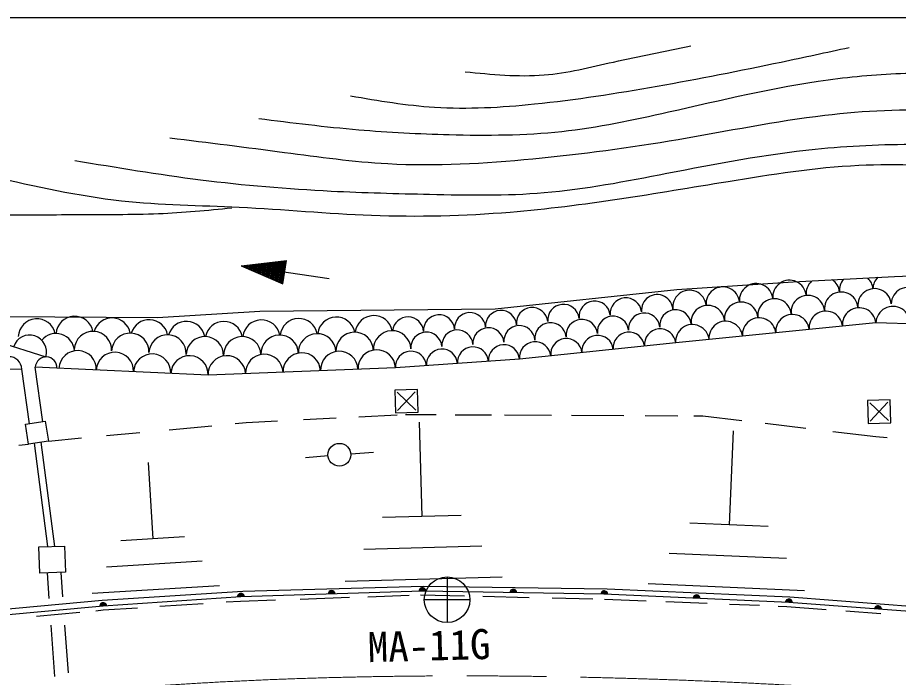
# Model space of a CAD drawing. Units: millimetres, scale not verified. Extents: x 40000 to 680000, y 20000 to 380000.
# Drawn here: x 297591 to 336255, y 301066 to 330033 of the extents above; entities that cross this region are included whole.
import ezdxf
from ezdxf.enums import TextEntityAlignment as Align

# ---------------------------------------------------------------- set-up
doc = ezdxf.new("R2010")
doc.units = ezdxf.units.MM
doc.header["$LTSCALE"] = 1000
doc.linetypes.add('CHAIN', pattern=[18.5, 12, -1.5, 3.5, -1.5])
for name, color, linetype, lineweight in [('M-BGD', 7, 'Continuous', 25), ('M-BMK', 2, 'CHAIN', 13), ('M-BMK-SRVR', 3, 'Continuous', 25), ('M-STR-STR3', 7, 'Continuous', 25)]:
    doc.layers.add(name, color=color, linetype=linetype, lineweight=lineweight)
doc.styles.add('ＭＳ ゴシック', font='')
doc.styles.get('ＭＳ ゴシック').set_extended_font_data('MS Gothic')

msp = doc.modelspace()

# ---------------------------------------------------------------- linework, layer by layer
at = {"layer": 'M-BGD'}
for p, q in [((307404, 319137), (309391, 319366)), ((309239, 318341), (309391, 319366)), ((311275, 318563), (307404, 319137)), ((307404, 319137), (309239, 318341)), ((307452, 319116), (307456, 319143)), ((307499, 319095), (307507, 319148)), ((307547, 319075), (307559, 319154)), ((307594, 319054), (307610, 319160)), ((307642, 319034), (307661, 319166)), ((307689, 319013), (307713, 319172)), ((307737, 318993), (307764, 319178)), ((307784, 318972), (307816, 319184)), ((307832, 318951), (307867, 319190)), ((307879, 318931), (307919, 319196)), ((307927, 318910), (307970, 319202)), ((307974, 318890), (308021, 319208)), ((308022, 318869), (308073, 319214)), ((308069, 318848), (308124, 319220)), ((308117, 318828), (308176, 319225)), ((308164, 318807), (308227, 319231)), ((308212, 318787), (308279, 319237)), ((308259, 318766), (308330, 319243)), ((308307, 318746), (308381, 319249)), ((308354, 318725), (308433, 319255)), ((308402, 318704), (308484, 319261)), ((308449, 318684), (308536, 319267)), ((308497, 318663), (308587, 319273)), ((308544, 318643), (308639, 319279)), ((308592, 318622), (308690, 319285)), ((308639, 318602), (308741, 319291)), ((308687, 318581), (308793, 319297)), ((308734, 318560), (308844, 319303)), ((308782, 318540), (308896, 319308)), ((308829, 318519), (308947, 319314)), ((308877, 318499), (308998, 319320)), ((308924, 318478), (309050, 319326)), ((308972, 318457), (309101, 319332)), ((309019, 318437), (309153, 319338)), ((309067, 318416), (309204, 319344)), ((309114, 318396), (309256, 319350)), ((309162, 318375), (309307, 319356)), ((309209, 318355), (309358, 319362)), ((331631, 318435), (336092, 318664)), ((336092, 318664), (339942, 318816)), ((326523, 318092), (331631, 318435)), ((318555, 317253), (326523, 318092)), ((303725, 316872), (308224, 317139)), ((308224, 317139), (318555, 317253)), ((293203, 316948), (298823, 315135)), ((296977, 316910), (303725, 316872)), ((335266, 316630), (326481, 315748)), ((342739, 316389), (335266, 316630)), ((326481, 315748), (319622, 315038)), ((319622, 315038), (314178, 314655)), ((297773, 314600), (295538, 314544)), ((298106, 312202), (297773, 314600)), ((298699, 312292), (298368, 314683)), ((305952, 314334), (298368, 314683)), ((314178, 314655), (305952, 314334)), ((315147, 313706), (314148, 313679)), ((314148, 313679), (314175, 312679)), ((314250, 313582), (315072, 312804)), ((315050, 313603), (314272, 312782)), ((315175, 312706), (315147, 313706)), ((335895, 313245), (334895, 313218)), ((334895, 313218), (334922, 312218)), ((335922, 312246), (335895, 313245)), ((334998, 313121), (335819, 312343)), ((335797, 313143), (335020, 312321)), ((310148, 312382), (311573, 312455)), ((312573, 312507), (314255, 312593)), ((314175, 312679), (315175, 312706)), ((314612, 312611), (315972, 312604)), ((316793, 312600), (318401, 312592)), ((318958, 312589), (321023, 312579)), ((321912, 312575), (324207, 312563)), ((325136, 312559), (326569, 312552)), ((327282, 312548), (327677, 312546)), ((327677, 312546), (329389, 312342)), ((297944, 312178), (298808, 312309)), ((298075, 311311), (297944, 312178)), ((298808, 312309), (298940, 311442)), ((304243, 311937), (306119, 312112)), ((307142, 312208), (307626, 312253)), ((307626, 312253), (308998, 312323)), ((315217, 312268), (315340, 308130)), ((330400, 312222), (332197, 312008)), ((334922, 312218), (335922, 312246)), ((301491, 311680), (302963, 311818)), ((329003, 311885), (328825, 307769)), ((333371, 311868), (335267, 311642)), ((335267, 311642), (335763, 311595)), ((297652, 311257), (298075, 311311)), ((298940, 311442), (298075, 311311)), ((298920, 306806), (298326, 311343)), ((299221, 306816), (298622, 311394)), ((298940, 311442), (300391, 311577)), ((312215, 310880), (313212, 310957)), ((303321, 310502), (303523, 307146)), ((311218, 310798), (310222, 310711)), ((317060, 308177), (313611, 308083)), ((330538, 307695), (327103, 307842)), ((304921, 307235), (302125, 307058)), ((298529, 306792), (299653, 306832)), ((298569, 305642), (298529, 306792)), ((299653, 306832), (299693, 305681)), ((317967, 306821), (312789, 306680)), ((331337, 306287), (326189, 306506)), ((305690, 306165), (301496, 305900)), ((299693, 305681), (298569, 305642)), ((298979, 304530), (298897, 305653)), ((299575, 304599), (299497, 305674)), ((318864, 305465), (311967, 305277)), ((306460, 305086), (300868, 304743)), ((307484, 304847), (315396, 305068)), ((315396, 305068), (323475, 304955)), ((332136, 304868), (325275, 305171)), ((301299, 304461), (307484, 304847)), ((315360, 304849), (307395, 304606)), ((315284, 304688), (317212, 304644)), ((323346, 304714), (315360, 304849)), ((331449, 304357), (323346, 304714)), ((323475, 304955), (331491, 304605)), ((293600, 303742), (301299, 304461)), ((307395, 304606), (301349, 304193)), ((303839, 304187), (305731, 304309)), ((306751, 304376), (307378, 304416)), ((307378, 304416), (308917, 304469)), ((309992, 304506), (312158, 304581)), ((312971, 304609), (314779, 304671)), ((318007, 304625), (320051, 304578)), ((321055, 304554), (322840, 304513)), ((323359, 304501), (325186, 304429)), ((326053, 304394), (327857, 304323)), ((339279, 303760), (331449, 304357)), ((331491, 304605), (339467, 303979)), ((301349, 304193), (293462, 303464)), ((298414, 303756), (300323, 303931)), ((301026, 303995), (301350, 304025)), ((301350, 304025), (302847, 304122)), ((328836, 304284), (330157, 304232)), ((330973, 304200), (331357, 304185)), ((331357, 304185), (333080, 304053)), ((333945, 303986), (335486, 303868)), ((299229, 301106), (299064, 303359)), ((299819, 301259), (299665, 303366))]:
    msp.add_line(p, q, dxfattribs=at)
msp.add_circle((311716, 310841), 500, dxfattribs=at)
for centre, radius, start, end in [((335885, 318111), 748, 135.8582, 178.1536), ((328549, 317474), 736, 5.7341, 185.7341), ((330013, 317621), 736, 5.7341, 185.7341), ((331477, 317768), 736, 5.7341, 185.7341), ((332942, 317915), 736, 132.7961, 185.7341), ((332942, 317915), 736, 5.7341, 56.5636), ((334406, 318062), 736, 138.8508, 185.7341), ((334406, 318062), 736, 5.7341, 45.7438), ((325667, 317182), 690, 1.198, 185.9079), ((327085, 317327), 736, 5.208, 190.1263), ((332282, 317102), 736, 5.7341, 185.7341), ((333746, 317250), 736, 5.7341, 185.7341), ((335210, 317397), 736, 5.7341, 185.7341), ((336689, 317446), 748, 358.1536, 178.1536), ((321551, 316757), 690, 5.9079, 185.9079), ((322923, 316899), 690, 5.9079, 185.9079), ((324295, 317040), 690, 5.9079, 185.9079), ((329353, 316808), 736, 5.7341, 185.7341), ((330817, 316955), 736, 5.7341, 185.7341), ((317452, 316400), 682, 4.0273, 184.0273), ((318813, 316496), 682, 4.0273, 184.0273), ((320180, 316615), 690, 5.9079, 185.9079), ((325099, 316375), 690, 5.9079, 185.9079), ((326471, 316517), 690, 5.9079, 185.9079), ((327889, 316661), 736, 5.7341, 185.7341), ((333070, 316410), 736, 5.7341, 185.7341), ((334534, 316557), 736, 5.7341, 185.7341), ((336014, 316606), 748, 358.1536, 178.1536), ((298440, 315991), 819, 12.2082, 177.3672), ((300095, 316103), 819, 10.816, 175.6958), ((301732, 316027), 819, 10.816, 163.8608), ((303369, 315952), 819, 10.816, 163.8608), ((305006, 315877), 819, 10.816, 163.8608), ((306647, 315871), 823, 11.044, 168.8815), ((308292, 315936), 823, 11.044, 173.5015), ((309937, 316000), 823, 11.044, 173.5015), ((311582, 316064), 823, 11.044, 173.5015), ((313227, 316128), 823, 11.044, 173.5015), ((314730, 316208), 682, 4.0273, 173.4834), ((316091, 316304), 682, 4.0273, 184.0273), ((322356, 316091), 690, 5.9079, 185.9079), ((323727, 316233), 690, 5.9079, 185.9079), ((328677, 315968), 736, 5.7341, 185.7341), ((330142, 316115), 736, 5.7341, 185.7341), ((331606, 316262), 736, 5.7341, 185.7341), ((314032, 315463), 823, 2.2351, 182.2351), ((316896, 315639), 682, 4.0273, 184.0273), ((318257, 315734), 682, 4.0273, 184.0273), ((319618, 315830), 682, 4.0273, 184.0273), ((320984, 315949), 690, 5.9079, 185.9079), ((325795, 315677), 690, 5.9079, 185.9079), ((327213, 315821), 736, 5.7341, 185.7341), ((298121, 315362), 738, 342.1213, 162.1213), ((299270, 315345), 819, 4.2024, 139.4034), ((300899, 315437), 819, 357.3672, 177.3672), ((302536, 315362), 819, 357.3672, 177.3672), ((304173, 315287), 819, 357.3672, 177.3672), ((305810, 315211), 819, 357.3672, 177.3672), ((307451, 315206), 823, 2.2351, 182.2351), ((309096, 315270), 823, 2.2351, 182.2351), ((310741, 315334), 823, 2.2351, 182.2351), ((312386, 315399), 823, 2.2351, 182.2351), ((315535, 315543), 682, 4.0273, 184.0273), ((321680, 315251), 690, 5.9079, 185.9079), ((323052, 315393), 690, 5.9079, 185.9079), ((324424, 315535), 690, 5.9079, 185.9079), ((317581, 314894), 682, 4.0273, 184.0273), ((318942, 314990), 682, 4.0273, 184.0273), ((320308, 315109), 690, 5.9079, 185.9079), ((297215, 314586), 559, 1.4408, 181.4408), ((298842, 314661), 475, 357.3672, 177.3672), ((300224, 314597), 819, 357.3672, 177.3672), ((301860, 314522), 819, 357.3672, 177.3672), ((303497, 314447), 819, 357.3672, 177.3672), ((305134, 314371), 819, 357.3672, 177.3672), ((306775, 314366), 823, 2.2351, 182.2351), ((308420, 314430), 823, 2.2351, 182.2351), ((310065, 314494), 823, 2.2351, 182.2351), ((311711, 314559), 823, 2.2351, 182.2351), ((313356, 314623), 823, 2.2351, 182.2351), ((314859, 314703), 682, 4.0273, 184.0273), ((316220, 314799), 682, 4.0273, 184.0273), ((307395, 304606), 150, 1.7515, 183.9039), ((307395, 304606), 100, 1.7515, 183.9039), ((311377, 304728), 150, 1.7515, 181.7515), ((311377, 304728), 100, 1.7515, 181.7515), ((311377, 304728), 50, 1.7515, 181.7515), ((315360, 304849), 150, 359.032, 181.7515), ((315360, 304849), 100, 359.032, 181.7515), ((315360, 304849), 50, 359.032, 181.7515), ((319353, 304782), 150, 359.032, 179.032), ((319353, 304782), 100, 359.032, 179.032), ((319353, 304782), 50, 359.032, 179.032), ((323346, 304714), 150, 357.4728, 179.032), ((323346, 304714), 100, 357.4728, 179.032), ((323346, 304714), 50, 357.4728, 179.032), ((327398, 304536), 150, 357.4728, 177.4728), ((301349, 304193), 150, 3.9039, 185.2853), ((301349, 304193), 100, 3.9039, 185.2853), ((307395, 304606), 50, 1.7515, 183.9039), ((327398, 304536), 100, 357.4728, 177.4728), ((327398, 304536), 50, 357.4728, 177.4728), ((331449, 304357), 150, 355.6382, 177.4728), ((331449, 304357), 100, 355.6382, 177.4728), ((331449, 304357), 50, 355.6382, 177.4728), ((301349, 304193), 50, 3.9039, 185.2853), ((335364, 304058), 150, 355.6382, 175.6382), ((335364, 304058), 100, 355.6382, 175.6382), ((335364, 304058), 50, 355.6382, 175.6382)]:
    msp.add_arc(centre, radius, start, end, dxfattribs=at)
for points, knots in [([(312209, 326597), (313433, 326389), (314658, 326180), (315891, 326101), (317350, 326007), (318821, 326094), (320282, 326243), (322089, 326427), (323879, 326706), (325663, 327022), (327486, 327344), (329303, 327703), (331115, 328084), (332108, 328292), (333099, 328507), (334089, 328721)], [0, 0, 0, 0, 1, 1, 1, 2, 2, 2, 3, 3, 3, 4, 4, 4, 5, 5, 5, 5]), ([(317237, 327659), (318398, 327541), (319560, 327423), (320706, 327517), (321729, 327602), (322740, 327855), (323751, 328084), (324884, 328340), (326017, 328566), (327150, 328792)], [0, 0, 0, 0, 1, 1, 1, 2, 2, 2, 3, 3, 3, 3]), ([(308173, 325605), (309635, 325420), (311097, 325236), (312563, 325110), (313881, 324997), (315203, 324931), (316529, 324897), (318184, 324855), (319844, 324860), (321485, 325039), (323057, 325210), (324611, 325540), (326159, 325889), (328490, 326414), (330808, 326982), (333169, 327305), (334295, 327459), (335430, 327556), (336568, 327588), (338010, 327628), (339457, 327562), (340887, 327376), (342274, 327195), (343646, 326900), (344994, 326526), (346326, 326156), (347635, 325709), (348960, 325322), (350310, 324928), (351678, 324597), (353067, 324331), (354331, 324089), (355613, 323900), (356890, 323906), (358449, 323913), (360001, 324210), (361564, 324331), (362719, 324421), (363881, 324414), (365033, 324260), (366469, 324068), (367891, 323646), (369140, 322915), (369987, 322420), (370754, 321783), (371619, 321357), (372704, 320822), (373943, 320620), (375088, 320153), (375949, 319802), (376757, 319301), (377638, 319091), (378317, 318929), (379039, 318939), (379762, 318949)], [0, 0, 0, 0, 1, 1, 1, 2, 2, 2, 3, 3, 3, 4, 4, 4, 5, 5, 5, 6, 6, 6, 7, 7, 7, 8, 8, 8, 9, 9, 9, 10, 10, 10, 11, 11, 11, 12, 12, 12, 13, 13, 13, 14, 14, 14, 15, 15, 15, 16, 16, 16, 17, 17, 17, 18, 18, 18, 18]), ([(304278, 324756), (305954, 324548), (307630, 324340), (309306, 324118), (310814, 323919), (312322, 323708), (313838, 323623), (315958, 323504), (318091, 323631), (320211, 323835), (322348, 324041), (324471, 324326), (326584, 324685), (328729, 325049), (330863, 325491), (333027, 325747), (334765, 325953), (336522, 326040), (338267, 325959), (341061, 325831), (343826, 325275), (346552, 324614), (348956, 324031), (351330, 323367), (353704, 322702)], [0, 0, 0, 0, 1, 1, 1, 2, 2, 2, 3, 3, 3, 4, 4, 4, 5, 5, 5, 6, 6, 6, 7, 7, 7, 8, 8, 8, 8]), ([(300101, 323764), (301938, 323456), (303776, 323147), (305624, 322915), (307528, 322675), (309443, 322515), (311359, 322419), (312798, 322347), (314237, 322310), (315679, 322277), (317357, 322240), (319039, 322209), (320706, 322348), (322513, 322499), (324301, 322850), (326088, 323198), (328253, 323619), (330417, 324036), (332602, 324260), (334081, 324412), (335570, 324476), (337063, 324472), (338178, 324470), (339296, 324430), (340392, 324260), (341853, 324033), (343275, 323574), (344711, 323198), (346302, 322781), (347910, 322465), (349526, 322136), (351240, 321787), (352963, 321423), (354695, 321357), (356315, 321295), (357943, 321492), (359581, 321569), (360697, 321622), (361818, 321618), (362909, 321428), (363505, 321323), (364092, 321163), (364679, 321003)], [0, 0, 0, 0, 1, 1, 1, 2, 2, 2, 3, 3, 3, 4, 4, 4, 5, 5, 5, 6, 6, 6, 7, 7, 7, 8, 8, 8, 9, 9, 9, 10, 10, 10, 11, 11, 11, 12, 12, 12, 13, 13, 13, 14, 14, 14, 14]), ([(296489, 323056), (298369, 322630), (300249, 322203), (302154, 321994), (303866, 321807), (305598, 321795), (307323, 321711), (309262, 321616), (311192, 321429), (313130, 321357), (315159, 321281), (317196, 321331), (319219, 321498), (322426, 321763), (325598, 322321), (328779, 322844), (330683, 323157), (332590, 323457), (334514, 323552), (336237, 323637), (337972, 323558), (339683, 323339), (341714, 323081), (343710, 322627), (345702, 322136), (348051, 321557), (350394, 320925), (352783, 320649), (354795, 320416), (356839, 320434), (358873, 320507), (360696, 320572), (362511, 320681), (364325, 320790)], [0, 0, 0, 0, 1, 1, 1, 2, 2, 2, 3, 3, 3, 4, 4, 4, 5, 5, 5, 6, 6, 6, 7, 7, 7, 8, 8, 8, 9, 9, 9, 10, 10, 10, 11, 11, 11, 11]), ([(292195, 321952), (292911, 321845), (293627, 321738), (294345, 321642), (295092, 321542), (295841, 321454), (296592, 321410), (297789, 321339), (298992, 321381), (300194, 321390), (301390, 321400), (302585, 321379), (303777, 321429), (304850, 321474), (305921, 321578), (306992, 321681)], [0, 0, 0, 0, 1, 1, 1, 2, 2, 2, 3, 3, 3, 4, 4, 4, 5, 5, 5, 5])]:
    msp.add_open_spline(points, degree=3, knots=knots, dxfattribs=at)
at = {"layer": 'M-BMK'}
msp.add_open_spline([(267258, 295184), (273047, 296335), (278835, 297486), (284661, 298435), (291247, 299508), (297882, 300323), (304539, 300750), (311188, 301176), (317859, 301215), (324523, 301019), (331190, 300822), (337850, 300390), (344465, 299579), (348878, 299037), (353271, 298327), (357647, 297537), (358377, 297405), (359106, 297271), (359833, 297129), (360561, 296988), (361288, 296839), (362014, 296685), (362802, 296519), (363589, 296346), (364376, 296174)], degree=3, knots=[0, 0, 0, 0, 1, 1, 1, 2, 2, 2, 3, 3, 3, 4, 4, 4, 5, 5, 5, 6, 6, 6, 7, 7, 7, 8, 8, 8, 8], dxfattribs=at)
at = {"layer": 'M-BMK-SRVR'}
for p, q in [((316445, 305474), (316445, 303474)), ((317445, 304474), (315445, 304474))]:
    msp.add_line(p, q, dxfattribs=at)
msp.add_circle((316445, 304474), 1000, dxfattribs=at)
at = {"layer": 'M-STR-STR3'}
msp.add_line((185796, 330033), (361599, 330033), dxfattribs=at)

# ---------------------------------------------------------------- texts
at = {"layer": 'M-BMK-SRVR', "style": 'ＭＳ ゴシック'}
msp.add_text('MA-11G', height=1320, rotation=1.567, dxfattribs=at).set_placement((312989, 301335), align=Align.BOTTOM_LEFT)

doc.saveas('drawing.dxf')
